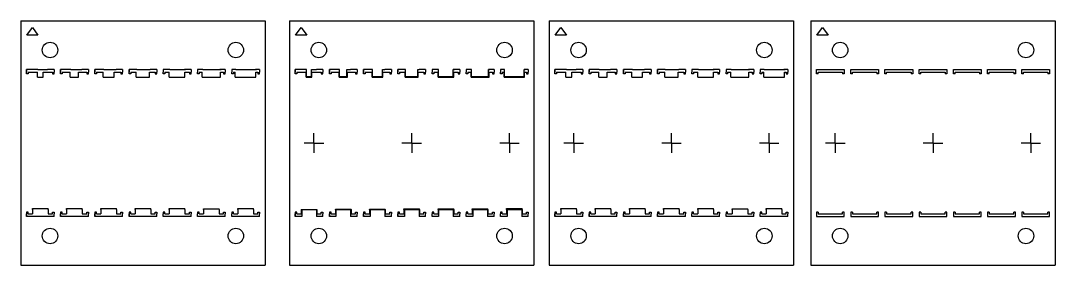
# Model space of a CAD drawing. Extents: x -130 to 258, y -12 to 12.
# Drawn here: x 151.8 to 257.7, y -12.5 to 12.5 of the extents above; entities that cross this region are included whole.
import ezdxf

# ---------------------------------------------------------------- set-up
doc = ezdxf.new("R2010")
doc.units = 0
doc.header["$MEASUREMENT"] = 0
for name, color, linetype in [('2_ADH', 6, 'CONTINUOUS'), ('3_KA', 6, 'CONTINUOUS'), ('4_ADH', 6, 'CONTINUOUS')]:
    doc.layers.add(name, color=color, linetype=linetype)

msp = doc.modelspace()

# ---------------------------------------------------------------- linework, layer by layer
at = {"layer": '2_ADH', "linetype": 'Continuous'}
for p, q in [((205.91, 12.5), (230.91, 12.5)), ((205.91, 12.5), (205.91, -12.5)), ((206.53, 11.03), (207.11, 11.8)), ((207.11, 11.8), (207.67, 11.03)), ((230.91, 12.5), (230.91, -12.5)), ((232.67, 12.5), (257.67, 12.5)), ((232.67, 12.5), (232.67, -12.5)), ((233.29, 11.03), (233.87, 11.8)), ((233.87, 11.8), (234.44, 11.03)), ((257.67, 12.5), (257.67, -12.5)), ((207.67, 11.03), (206.53, 11.03)), ((234.44, 11.03), (233.29, 11.03)), ((205.91, -12.5), (230.91, -12.5)), ((232.67, -12.5), (257.67, -12.5))]:
    msp.add_line(p, q, dxfattribs=at)
at = {"layer": '2_ADH'}
for p, q in [((206.49, 7.25), (206.49, 7.5)), ((206.49, 7.5), (206.49, 7.25)), ((207.16, 7.5), (206.49, 7.5)), ((207.66, 7.5), (207.16, 7.5)), ((207.66, 7.5), (208.16, 7.5)), ((208.16, 7.5), (208.66, 7.5)), ((209.33, 7.5), (208.66, 7.5)), ((209.33, 7.5), (209.33, 7.25)), ((209.99, 7.25), (209.99, 7.5)), ((209.99, 7.5), (209.99, 7.25)), ((210.66, 7.5), (209.99, 7.5)), ((211.03, 7.5), (210.66, 7.5)), ((211.03, 7.5), (211.78, 7.5)), ((211.78, 7.5), (212.16, 7.5)), ((212.83, 7.5), (212.16, 7.5)), ((212.83, 7.5), (212.83, 7.25)), ((213.49, 7.25), (213.49, 7.5)), ((213.49, 7.5), (213.49, 7.25)), ((214.16, 7.5), (213.49, 7.5)), ((214.41, 7.5), (214.16, 7.5)), ((214.41, 7.5), (215.41, 7.5)), ((215.41, 7.5), (215.66, 7.5)), ((216.33, 7.5), (215.66, 7.5)), ((216.33, 7.5), (216.33, 7.25)), ((216.99, 7.25), (216.99, 7.5)), ((216.99, 7.5), (216.99, 7.25)), ((217.66, 7.5), (216.99, 7.5)), ((217.78, 7.5), (217.53, 7.5)), ((217.78, 7.5), (219.03, 7.5)), ((219.03, 7.5), (219.16, 7.5)), ((219.83, 7.5), (219.16, 7.5)), ((219.83, 7.5), (219.83, 7.25)), ((220.49, 7.5), (220.49, 7.25)), ((220.49, 7.5), (220.49, 7.25)), ((221.16, 7.5), (220.49, 7.5)), ((221.16, 7.5), (220.91, 7.5)), ((221.16, 7.5), (222.66, 7.5)), ((223.33, 7.5), (222.66, 7.5)), ((222.66, 7.5), (222.78, 7.5)), ((223.33, 7.5), (223.33, 7.25)), ((223.99, 7.5), (223.99, 7.25)), ((223.99, 7.5), (223.99, 7.25)), ((224.53, 7.5), (223.99, 7.5)), ((224.53, 7.5), (224.28, 7.5)), ((224.53, 7.5), (226.28, 7.5)), ((226.28, 7.5), (226.41, 7.5)), ((226.83, 7.5), (226.28, 7.5)), ((226.83, 7.5), (226.83, 7.25)), ((227.49, 7.5), (227.49, 7.25)), ((227.91, 7.5), (227.49, 7.5)), ((227.91, 7.5), (227.66, 7.5)), ((227.91, 7.5), (229.91, 7.5)), ((229.91, 7.5), (230.03, 7.5)), ((230.33, 7.5), (229.91, 7.5)), ((230.33, 7.5), (230.33, 7.25)), ((233.25, 7.07), (233.25, 7.5)), ((233.25, 7.5), (236.09, 7.5)), ((236.09, 7.5), (236.09, 7.07)), ((236.75, 7.07), (236.75, 7.5)), ((236.75, 7.5), (239.59, 7.5)), ((239.59, 7.5), (239.59, 7.07)), ((240.25, 7.07), (240.25, 7.5)), ((240.25, 7.5), (243.09, 7.5)), ((243.09, 7.5), (243.09, 7.07)), ((243.75, 7.07), (243.75, 7.5)), ((243.75, 7.5), (246.59, 7.5)), ((246.59, 7.5), (246.59, 7.07)), ((247.25, 7.07), (247.25, 7.5)), ((247.25, 7.5), (250.09, 7.5)), ((250.09, 7.5), (250.09, 7.07)), ((250.75, 7.07), (250.75, 7.5)), ((250.75, 7.5), (253.59, 7.5)), ((253.59, 7.5), (253.59, 7.07)), ((254.25, 7.07), (254.25, 7.5)), ((254.25, 7.5), (257.09, 7.5)), ((257.09, 7.5), (257.09, 7.07)), ((206.49, 7.07), (206.49, 7.25)), ((206.49, 7.07), (206.49, 7.25)), ((206.66, 7.07), (206.49, 7.07)), ((206.66, 7.25), (207.61, 7.25)), ((206.66, 7.25), (206.66, 7.07)), ((207.61, 6.74), (207.61, 7.25)), ((207.61, 6.74), (208.21, 6.74)), ((207.66, 6.74), (208.16, 6.74)), ((208.21, 7.25), (209.16, 7.25)), ((208.21, 6.74), (208.21, 7.25)), ((209.16, 7.25), (209.16, 7.07)), ((209.16, 7.07), (209.33, 7.07)), ((209.33, 7.07), (209.33, 7.25)), ((209.99, 7.07), (209.99, 7.25)), ((209.99, 7.07), (209.99, 7.25)), ((210.16, 7.07), (209.99, 7.07)), ((210.16, 7.25), (210.16, 7.07)), ((210.16, 7.25), (210.98, 7.25)), ((210.98, 6.74), (210.98, 7.25)), ((210.98, 6.74), (211.83, 6.74)), ((211.16, 6.74), (211.66, 6.74)), ((211.83, 6.74), (211.83, 7.25)), ((211.83, 7.25), (212.66, 7.25)), ((212.66, 7.25), (212.66, 7.07)), ((212.66, 7.07), (212.83, 7.07)), ((212.83, 7.07), (212.83, 7.25)), ((213.49, 7.07), (213.49, 7.25)), ((213.49, 7.07), (213.49, 7.25)), ((213.66, 7.07), (213.49, 7.07)), ((213.66, 7.25), (213.66, 7.07)), ((213.66, 7.25), (214.36, 7.25)), ((214.36, 6.74), (214.36, 7.25)), ((214.36, 6.74), (215.46, 6.74)), ((214.66, 6.74), (215.46, 6.74)), ((215.46, 6.74), (215.46, 7.25)), ((215.46, 7.25), (216.16, 7.25)), ((216.16, 7.25), (216.16, 7.07)), ((216.16, 7.07), (216.33, 7.07)), ((216.33, 7.07), (216.33, 7.25)), ((216.99, 7.07), (216.99, 7.25)), ((216.99, 7.07), (216.99, 7.25)), ((217.16, 7.07), (216.99, 7.07)), ((217.16, 7.25), (217.16, 7.07)), ((217.16, 7.25), (217.73, 7.25)), ((217.73, 6.74), (217.73, 7.25)), ((217.73, 6.74), (219.08, 6.74)), ((217.73, 6.74), (219.08, 6.74)), ((219.08, 6.74), (219.08, 7.25)), ((219.08, 7.25), (219.66, 7.25)), ((219.66, 7.25), (219.66, 7.07)), ((219.66, 7.07), (219.83, 7.07)), ((219.83, 7.07), (219.83, 7.25)), ((220.49, 7.07), (220.49, 7.25)), ((220.49, 7.07), (220.49, 7.25)), ((220.66, 7.07), (220.49, 7.07)), ((220.66, 7.25), (220.66, 7.07)), ((220.66, 7.25), (221.11, 7.25)), ((221.11, 6.74), (221.11, 7.25)), ((221.11, 6.74), (222.71, 6.74)), ((221.11, 6.74), (222.71, 6.74)), ((222.71, 6.74), (222.71, 7.25)), ((222.71, 7.25), (223.16, 7.25)), ((223.16, 7.25), (223.16, 7.07)), ((223.16, 7.07), (223.33, 7.07)), ((223.33, 7.07), (223.33, 7.25)), ((223.99, 7.07), (223.99, 7.25)), ((223.99, 7.07), (223.99, 7.25)), ((224.16, 7.07), (223.99, 7.07)), ((224.16, 7.25), (224.16, 7.07)), ((224.16, 7.25), (224.48, 7.25)), ((224.48, 6.74), (224.48, 7.25)), ((224.48, 6.74), (226.33, 6.74)), ((224.48, 6.74), (226.33, 6.74)), ((226.33, 6.74), (226.33, 7.25)), ((226.33, 7.25), (226.66, 7.25)), ((226.66, 7.25), (226.66, 7.07)), ((226.66, 7.07), (226.83, 7.07)), ((226.83, 7.07), (226.83, 7.25)), ((227.49, 7.07), (227.49, 7.25)), ((227.66, 7.07), (227.49, 7.07)), ((227.66, 7.25), (227.66, 7.07)), ((227.66, 7.25), (227.86, 7.25)), ((227.86, 6.74), (227.86, 7.25)), ((227.86, 6.74), (229.96, 6.74)), ((227.86, 6.74), (229.96, 6.74)), ((229.96, 6.74), (229.96, 7.25)), ((229.96, 7.25), (230.16, 7.25)), ((230.16, 7.25), (230.16, 7.07)), ((230.16, 7.07), (230.33, 7.07)), ((230.33, 7.07), (230.33, 7.25)), ((233.42, 7.07), (233.25, 7.07)), ((233.42, 7.25), (235.92, 7.25)), ((233.42, 7.07), (233.42, 7.25)), ((235.92, 7.25), (235.92, 7.07)), ((236.09, 7.07), (235.92, 7.07)), ((236.92, 7.07), (236.75, 7.07)), ((236.92, 7.07), (236.75, 7.07)), ((236.92, 7.07), (236.92, 7.25)), ((236.92, 7.25), (239.42, 7.25)), ((239.42, 7.25), (239.42, 7.07)), ((239.59, 7.07), (239.42, 7.07)), ((239.59, 7.07), (239.42, 7.07)), ((240.42, 7.07), (240.25, 7.07)), ((240.42, 7.07), (240.25, 7.07)), ((240.42, 7.07), (240.42, 7.25)), ((240.42, 7.25), (242.92, 7.25)), ((242.92, 7.25), (242.92, 7.07)), ((243.09, 7.07), (242.92, 7.07)), ((243.09, 7.07), (242.92, 7.07)), ((243.92, 7.07), (243.75, 7.07)), ((243.92, 7.07), (243.75, 7.07)), ((243.92, 7.07), (243.92, 7.25)), ((243.92, 7.25), (246.42, 7.25)), ((246.42, 7.25), (246.42, 7.07)), ((246.59, 7.07), (246.42, 7.07)), ((246.59, 7.07), (246.42, 7.07)), ((247.42, 7.07), (247.25, 7.07)), ((247.42, 7.07), (247.25, 7.07)), ((247.42, 7.07), (247.42, 7.25)), ((247.42, 7.25), (249.92, 7.25)), ((249.92, 7.25), (249.92, 7.07)), ((250.09, 7.07), (249.92, 7.07)), ((250.09, 7.07), (249.92, 7.07)), ((250.92, 7.07), (250.75, 7.07)), ((250.92, 7.07), (250.75, 7.07)), ((250.92, 7.07), (250.92, 7.25)), ((250.92, 7.25), (253.42, 7.25)), ((253.42, 7.25), (253.42, 7.07)), ((253.59, 7.07), (253.42, 7.07)), ((253.59, 7.07), (253.42, 7.07)), ((254.42, 7.07), (254.25, 7.07)), ((254.42, 7.07), (254.25, 7.07)), ((254.42, 7.07), (254.42, 7.25)), ((254.42, 7.25), (256.92, 7.25)), ((256.92, 7.25), (256.92, 7.07)), ((257.09, 7.07), (256.92, 7.07)), ((257.09, 7.07), (256.92, 7.07)), ((208.41, 0), (207.41, 0)), ((208.41, 0), (208.41, 1)), ((208.41, 0), (208.41, -1)), ((208.41, 0), (209.41, 0)), ((218.41, 0), (217.41, 0)), ((218.41, 0), (218.41, 1)), ((218.41, 0), (218.41, -1)), ((218.41, 0), (219.41, 0)), ((228.41, 0), (227.41, 0)), ((228.41, 0), (228.41, 1)), ((228.41, 0), (228.41, -1)), ((228.41, 0), (229.41, 0)), ((235.17, 0), (234.17, 0)), ((235.17, 0), (235.17, 1)), ((235.17, 0), (236.17, 0)), ((235.17, 0), (235.17, -1)), ((245.17, 0), (244.17, 0)), ((245.17, 0), (245.17, 1)), ((245.17, 0), (246.17, 0)), ((245.17, 0), (245.17, -1)), ((255.17, 0), (254.17, 0)), ((255.17, 0), (255.17, 1)), ((255.17, 0), (256.17, 0)), ((255.17, 0), (255.17, -1)), ((206.49, -7.07), (206.49, -7.25)), ((206.49, -7.07), (206.49, -7.25)), ((206.66, -7.07), (206.49, -7.07)), ((206.49, -7.25), (206.49, -7.5)), ((206.49, -7.5), (206.49, -7.25)), ((206.66, -7.25), (206.66, -7.07)), ((206.66, -7.25), (207.11, -7.25)), ((207.11, -6.8), (207.11, -6.7)), ((207.11, -6.7), (208.71, -6.7)), ((207.11, -6.8), (207.11, -7.25)), ((208.71, -6.8), (208.71, -6.7)), ((208.71, -6.8), (208.71, -7.25)), ((208.71, -7.25), (209.16, -7.25)), ((209.16, -7.25), (209.16, -7.07)), ((209.16, -7.07), (209.33, -7.07)), ((209.33, -7.07), (209.33, -7.25)), ((209.33, -7.5), (209.33, -7.25)), ((209.99, -7.07), (209.99, -7.25)), ((209.99, -7.07), (209.99, -7.25)), ((210.16, -7.07), (209.99, -7.07)), ((209.99, -7.25), (209.99, -7.5)), ((209.99, -7.5), (209.99, -7.25)), ((210.16, -7.25), (210.16, -7.07)), ((210.16, -7.25), (210.61, -7.25)), ((210.61, -6.8), (210.61, -6.7)), ((210.61, -6.7), (212.21, -6.7)), ((210.61, -6.8), (210.61, -7.25)), ((212.21, -6.8), (212.21, -6.7)), ((212.21, -6.8), (212.21, -7.25)), ((212.21, -7.25), (212.66, -7.25)), ((212.66, -7.25), (212.66, -7.07)), ((212.66, -7.07), (212.83, -7.07)), ((212.83, -7.07), (212.83, -7.25)), ((212.83, -7.5), (212.83, -7.25)), ((213.49, -7.07), (213.49, -7.25)), ((213.49, -7.07), (213.49, -7.25)), ((213.66, -7.07), (213.49, -7.07)), ((213.49, -7.25), (213.49, -7.5)), ((213.49, -7.5), (213.49, -7.25)), ((213.66, -7.25), (213.66, -7.07)), ((213.66, -7.25), (214.11, -7.25)), ((214.11, -6.8), (214.11, -6.7)), ((214.11, -6.7), (215.71, -6.7)), ((214.11, -6.8), (214.11, -7.25)), ((215.71, -6.8), (215.71, -6.7)), ((215.71, -6.8), (215.71, -7.25)), ((215.71, -7.25), (216.16, -7.25)), ((216.16, -7.25), (216.16, -7.07)), ((216.16, -7.07), (216.33, -7.07)), ((216.33, -7.07), (216.33, -7.25)), ((216.33, -7.5), (216.33, -7.25)), ((216.99, -7.07), (216.99, -7.25)), ((216.99, -7.07), (216.99, -7.25)), ((217.16, -7.07), (216.99, -7.07)), ((216.99, -7.25), (216.99, -7.5)), ((216.99, -7.5), (216.99, -7.25)), ((217.16, -7.25), (217.16, -7.07)), ((217.16, -7.25), (217.61, -7.25)), ((217.61, -6.8), (217.61, -6.7)), ((217.61, -6.7), (219.21, -6.7)), ((217.61, -6.8), (217.61, -7.25)), ((219.21, -6.8), (219.21, -6.7)), ((219.21, -6.8), (219.21, -7.25)), ((219.21, -7.25), (219.66, -7.25)), ((219.66, -7.25), (219.66, -7.07)), ((219.66, -7.07), (219.83, -7.07)), ((219.83, -7.07), (219.83, -7.25)), ((219.83, -7.5), (219.83, -7.25)), ((220.49, -7.07), (220.49, -7.25)), ((220.49, -7.07), (220.49, -7.25)), ((220.66, -7.07), (220.49, -7.07)), ((220.49, -7.5), (220.49, -7.25)), ((220.49, -7.5), (220.49, -7.25)), ((220.66, -7.25), (220.66, -7.07)), ((220.66, -7.25), (221.11, -7.25)), ((221.11, -6.8), (221.11, -6.7)), ((221.11, -6.7), (222.71, -6.7)), ((221.11, -6.8), (221.11, -7.25)), ((222.71, -6.8), (222.71, -6.7)), ((222.71, -6.8), (222.71, -7.25)), ((222.71, -7.25), (223.16, -7.25)), ((223.16, -7.25), (223.16, -7.07)), ((223.16, -7.07), (223.33, -7.07)), ((223.33, -7.07), (223.33, -7.25)), ((223.33, -7.5), (223.33, -7.25)), ((223.99, -7.07), (223.99, -7.25)), ((224.16, -7.07), (223.99, -7.07)), ((223.99, -7.07), (223.99, -7.25)), ((223.99, -7.5), (223.99, -7.25)), ((223.99, -7.5), (223.99, -7.25)), ((224.16, -7.25), (224.16, -7.07)), ((224.16, -7.25), (224.61, -7.25)), ((224.61, -6.8), (224.61, -6.72)), ((224.61, -6.72), (226.21, -6.72)), ((224.61, -6.8), (224.61, -7.25)), ((226.21, -6.8), (226.21, -6.72)), ((226.21, -6.8), (226.21, -7.25)), ((226.21, -7.25), (226.66, -7.25)), ((226.66, -7.25), (226.66, -7.07)), ((226.66, -7.07), (226.83, -7.07)), ((226.83, -7.07), (226.83, -7.25)), ((226.83, -7.5), (226.83, -7.25)), ((227.66, -7.07), (227.49, -7.07)), ((227.49, -7.07), (227.49, -7.25)), ((227.49, -7.5), (227.49, -7.25)), ((227.66, -7.25), (227.66, -7.07)), ((227.66, -7.25), (228.11, -7.25)), ((228.11, -6.8), (228.11, -6.7)), ((228.11, -6.7), (229.71, -6.7)), ((228.11, -6.8), (228.11, -7.25)), ((229.71, -6.8), (229.71, -6.7)), ((229.71, -6.8), (229.71, -7.25)), ((229.71, -7.25), (230.16, -7.25)), ((230.16, -7.25), (230.16, -7.07)), ((230.16, -7.07), (230.33, -7.07)), ((230.33, -7.07), (230.33, -7.25)), ((230.33, -7.5), (230.33, -7.25)), ((233.42, -7.07), (233.25, -7.07)), ((233.25, -7.07), (233.25, -7.5)), ((233.42, -7.07), (233.42, -7.25)), ((233.42, -7.25), (235.92, -7.25)), ((235.92, -7.25), (235.92, -7.07)), ((236.09, -7.07), (235.92, -7.07)), ((236.09, -7.5), (236.09, -7.07)), ((236.92, -7.07), (236.75, -7.07)), ((236.92, -7.07), (236.75, -7.07)), ((236.75, -7.07), (236.75, -7.5)), ((236.92, -7.07), (236.92, -7.25)), ((236.92, -7.25), (239.42, -7.25)), ((239.59, -7.07), (239.42, -7.07)), ((239.42, -7.25), (239.42, -7.07)), ((239.59, -7.07), (239.42, -7.07)), ((239.59, -7.5), (239.59, -7.07)), ((240.42, -7.07), (240.25, -7.07)), ((240.42, -7.07), (240.25, -7.07)), ((240.25, -7.07), (240.25, -7.5)), ((240.42, -7.07), (240.42, -7.25)), ((240.42, -7.25), (242.92, -7.25)), ((243.09, -7.07), (242.92, -7.07)), ((242.92, -7.25), (242.92, -7.07)), ((243.09, -7.07), (242.92, -7.07)), ((243.09, -7.5), (243.09, -7.07)), ((243.92, -7.07), (243.75, -7.07)), ((243.92, -7.07), (243.75, -7.07)), ((243.75, -7.07), (243.75, -7.5)), ((243.92, -7.07), (243.92, -7.25)), ((243.92, -7.25), (246.42, -7.25)), ((246.59, -7.07), (246.42, -7.07)), ((246.42, -7.25), (246.42, -7.07)), ((246.59, -7.07), (246.42, -7.07)), ((246.59, -7.5), (246.59, -7.07)), ((247.42, -7.07), (247.25, -7.07)), ((247.42, -7.07), (247.25, -7.07)), ((247.25, -7.07), (247.25, -7.5)), ((247.42, -7.07), (247.42, -7.25)), ((247.42, -7.25), (249.92, -7.25)), ((250.09, -7.07), (249.92, -7.07)), ((249.92, -7.25), (249.92, -7.07)), ((250.09, -7.07), (249.92, -7.07)), ((250.09, -7.5), (250.09, -7.07)), ((250.92, -7.07), (250.75, -7.07)), ((250.92, -7.07), (250.75, -7.07)), ((250.75, -7.07), (250.75, -7.5)), ((250.92, -7.07), (250.92, -7.25)), ((250.92, -7.25), (253.42, -7.25)), ((253.59, -7.07), (253.42, -7.07)), ((253.42, -7.25), (253.42, -7.07)), ((253.59, -7.07), (253.42, -7.07)), ((253.59, -7.5), (253.59, -7.07)), ((254.42, -7.07), (254.25, -7.07)), ((254.42, -7.07), (254.25, -7.07)), ((254.25, -7.07), (254.25, -7.5)), ((254.42, -7.07), (254.42, -7.25)), ((254.42, -7.25), (256.92, -7.25)), ((257.09, -7.07), (256.92, -7.07)), ((256.92, -7.25), (256.92, -7.07)), ((257.09, -7.07), (256.92, -7.07)), ((257.09, -7.5), (257.09, -7.07)), ((207.16, -7.5), (206.49, -7.5)), ((208.66, -7.5), (207.16, -7.5)), ((209.33, -7.5), (208.66, -7.5)), ((210.66, -7.5), (209.99, -7.5)), ((212.16, -7.5), (210.66, -7.5)), ((212.83, -7.5), (212.16, -7.5)), ((214.16, -7.5), (213.49, -7.5)), ((215.66, -7.5), (214.16, -7.5)), ((216.33, -7.5), (215.66, -7.5)), ((217.66, -7.5), (216.99, -7.5)), ((219.16, -7.5), (217.66, -7.5)), ((219.83, -7.5), (219.16, -7.5)), ((221.16, -7.5), (220.49, -7.5)), ((222.66, -7.5), (221.16, -7.5)), ((223.33, -7.5), (222.66, -7.5)), ((224.66, -7.5), (223.99, -7.5)), ((226.16, -7.5), (224.66, -7.5)), ((226.83, -7.5), (226.16, -7.5)), ((228.16, -7.5), (227.49, -7.5)), ((229.66, -7.5), (228.16, -7.5)), ((230.33, -7.5), (229.66, -7.5)), ((233.25, -7.5), (236.09, -7.5)), ((236.75, -7.5), (239.59, -7.5)), ((240.25, -7.5), (243.09, -7.5)), ((243.75, -7.5), (246.59, -7.5)), ((247.25, -7.5), (250.09, -7.5)), ((250.75, -7.5), (253.59, -7.5)), ((254.25, -7.5), (257.09, -7.5))]:
    msp.add_line(p, q, dxfattribs=at)
at = {"layer": '2_ADH', "linetype": 'Continuous'}
for centre in [(208.91, 9.5), (227.91, 9.5), (235.67, 9.5), (254.67, 9.5), (208.91, -9.5), (227.91, -9.5), (235.67, -9.5), (254.67, -9.5)]:
    msp.add_circle(centre, 0.79, dxfattribs=at)
at = {"layer": '3_KA', "linetype": 'Continuous'}
for p, q in [((179.34, 12.5), (204.34, 12.5)), ((179.34, 12.5), (179.34, -12.5)), ((179.95, 11.03), (180.54, 11.8)), ((180.54, 11.8), (181.1, 11.03)), ((204.34, 12.5), (204.34, -12.5)), ((181.1, 11.03), (179.95, 11.03)), ((179.34, -12.5), (204.34, -12.5))]:
    msp.add_line(p, q, dxfattribs=at)
at = {"layer": '3_KA'}
for p, q in [((179.92, 7.25), (179.92, 7.5)), ((179.92, 7.5), (179.92, 7.25)), ((180.59, 7.5), (179.92, 7.5)), ((181.09, 7.5), (180.59, 7.5)), ((181.09, 6.8), (181.09, 7.5)), ((181.59, 6.8), (181.59, 7.5)), ((181.59, 7.5), (182.09, 7.5)), ((182.76, 7.5), (182.09, 7.5)), ((182.76, 7.5), (182.76, 7.25)), ((183.42, 7.25), (183.42, 7.5)), ((183.42, 7.5), (183.42, 7.25)), ((184.09, 7.5), (183.42, 7.5)), ((184.46, 7.5), (184.09, 7.5)), ((184.46, 6.8), (184.46, 7.5)), ((185.21, 6.8), (185.21, 7.5)), ((185.21, 7.5), (185.59, 7.5)), ((186.26, 7.5), (185.59, 7.5)), ((186.26, 7.5), (186.26, 7.25)), ((186.92, 7.25), (186.92, 7.5)), ((186.92, 7.5), (186.92, 7.25)), ((187.59, 7.5), (186.92, 7.5)), ((187.84, 7.5), (187.59, 7.5)), ((187.84, 6.8), (187.84, 7.5)), ((188.84, 6.8), (188.84, 7.5)), ((188.84, 7.5), (189.09, 7.5)), ((189.76, 7.5), (189.09, 7.5)), ((189.76, 7.5), (189.76, 7.25)), ((190.42, 7.25), (190.42, 7.5)), ((190.42, 7.5), (190.42, 7.25)), ((191.09, 7.5), (190.42, 7.5)), ((191.21, 7.5), (190.96, 7.5)), ((191.21, 6.8), (191.21, 7.5)), ((192.46, 6.8), (192.46, 7.5)), ((192.46, 7.5), (192.59, 7.5)), ((193.26, 7.5), (192.59, 7.5)), ((193.26, 7.5), (193.26, 7.25)), ((193.92, 7.5), (193.92, 7.25)), ((193.92, 7.5), (193.92, 7.25)), ((194.59, 7.5), (193.92, 7.5)), ((194.59, 7.5), (194.34, 7.5)), ((194.59, 6.8), (194.59, 7.5)), ((196.09, 6.8), (196.09, 7.5)), ((196.76, 7.5), (196.09, 7.5)), ((196.09, 7.5), (196.21, 7.5)), ((196.76, 7.5), (196.76, 7.25)), ((197.42, 7.5), (197.42, 7.25)), ((197.42, 7.5), (197.42, 7.25)), ((197.96, 7.5), (197.42, 7.5)), ((197.96, 7.5), (197.71, 7.5)), ((197.96, 6.8), (197.96, 7.5)), ((199.71, 6.8), (199.71, 7.5)), ((199.71, 7.5), (199.84, 7.5)), ((200.26, 7.5), (199.71, 7.5)), ((200.26, 7.5), (200.26, 7.25)), ((200.92, 7.5), (200.92, 7.25)), ((201.34, 7.5), (200.92, 7.5)), ((201.34, 7.5), (201.09, 7.5)), ((201.34, 6.8), (201.34, 7.5)), ((203.34, 6.8), (203.34, 7.5)), ((203.34, 7.5), (203.46, 7.5)), ((203.76, 7.5), (203.34, 7.5)), ((203.76, 7.5), (203.76, 7.25)), ((179.92, 7.07), (179.92, 7.25)), ((179.92, 7.07), (179.92, 7.25)), ((180.09, 7.07), (179.92, 7.07)), ((180.09, 7.25), (181.04, 7.25)), ((180.09, 7.25), (180.09, 7.07)), ((181.04, 6.74), (181.04, 7.25)), ((181.04, 6.74), (181.64, 6.74)), ((181.09, 6.8), (181.59, 6.8)), ((181.09, 6.8), (181.59, 6.8)), ((181.09, 6.74), (181.59, 6.74)), ((181.64, 7.25), (182.59, 7.25)), ((181.64, 6.74), (181.64, 7.25)), ((182.59, 7.25), (182.59, 7.07)), ((182.59, 7.07), (182.76, 7.07)), ((182.76, 7.07), (182.76, 7.25)), ((183.42, 7.07), (183.42, 7.25)), ((183.42, 7.07), (183.42, 7.25)), ((183.59, 7.07), (183.42, 7.07)), ((183.59, 7.25), (183.59, 7.07)), ((183.59, 7.25), (184.41, 7.25)), ((184.41, 6.74), (184.41, 7.25)), ((184.41, 6.74), (185.26, 6.74)), ((184.46, 6.8), (185.21, 6.8)), ((184.59, 6.8), (185.09, 6.8)), ((184.59, 6.74), (185.09, 6.74)), ((185.26, 6.74), (185.26, 7.25)), ((185.26, 7.25), (186.09, 7.25)), ((186.09, 7.25), (186.09, 7.07)), ((186.09, 7.07), (186.26, 7.07)), ((186.26, 7.07), (186.26, 7.25)), ((186.92, 7.07), (186.92, 7.25)), ((186.92, 7.07), (186.92, 7.25)), ((187.09, 7.07), (186.92, 7.07)), ((187.09, 7.25), (187.09, 7.07)), ((187.09, 7.25), (187.79, 7.25)), ((187.79, 6.74), (187.79, 7.25)), ((187.79, 6.74), (188.89, 6.74)), ((187.84, 6.8), (188.84, 6.8)), ((188.09, 6.8), (188.84, 6.8)), ((188.09, 6.74), (188.89, 6.74)), ((188.89, 6.74), (188.89, 7.25)), ((188.89, 7.25), (189.59, 7.25)), ((189.59, 7.25), (189.59, 7.07)), ((189.59, 7.07), (189.76, 7.07)), ((189.76, 7.07), (189.76, 7.25)), ((190.42, 7.07), (190.42, 7.25)), ((190.42, 7.07), (190.42, 7.25)), ((190.59, 7.07), (190.42, 7.07)), ((190.59, 7.25), (190.59, 7.07)), ((190.59, 7.25), (191.16, 7.25)), ((191.16, 6.74), (191.16, 7.25)), ((191.16, 6.74), (192.51, 6.74)), ((191.16, 6.74), (192.51, 6.74)), ((191.21, 6.8), (192.46, 6.8)), ((191.59, 6.8), (192.46, 6.8)), ((192.51, 6.74), (192.51, 7.25)), ((192.51, 7.25), (193.09, 7.25)), ((193.09, 7.25), (193.09, 7.07)), ((193.09, 7.07), (193.26, 7.07)), ((193.26, 7.07), (193.26, 7.25)), ((193.92, 7.07), (193.92, 7.25)), ((193.92, 7.07), (193.92, 7.25)), ((194.09, 7.07), (193.92, 7.07)), ((194.09, 7.25), (194.09, 7.07)), ((194.09, 7.25), (194.54, 7.25)), ((194.54, 6.74), (194.54, 7.25)), ((194.54, 6.74), (196.14, 6.74)), ((194.54, 6.74), (196.14, 6.74)), ((194.59, 6.8), (196.09, 6.8)), ((194.59, 6.8), (196.09, 6.8)), ((196.14, 6.74), (196.14, 7.25)), ((196.14, 7.25), (196.59, 7.25)), ((196.59, 7.25), (196.59, 7.07)), ((196.59, 7.07), (196.76, 7.07)), ((196.76, 7.07), (196.76, 7.25)), ((197.42, 7.07), (197.42, 7.25)), ((197.42, 7.07), (197.42, 7.25)), ((197.59, 7.07), (197.42, 7.07)), ((197.59, 7.25), (197.59, 7.07)), ((197.59, 7.25), (197.91, 7.25)), ((197.91, 6.74), (197.91, 7.25)), ((197.91, 6.74), (199.76, 6.74)), ((197.91, 6.74), (199.76, 6.74)), ((197.96, 6.8), (199.71, 6.8)), ((197.96, 6.8), (199.71, 6.8)), ((199.76, 6.74), (199.76, 7.25)), ((199.76, 7.25), (200.09, 7.25)), ((200.09, 7.25), (200.09, 7.07)), ((200.09, 7.07), (200.26, 7.07)), ((200.26, 7.07), (200.26, 7.25)), ((200.92, 7.07), (200.92, 7.25)), ((201.09, 7.07), (200.92, 7.07)), ((201.09, 7.25), (201.09, 7.07)), ((201.09, 7.25), (201.29, 7.25)), ((201.29, 6.74), (201.29, 7.25)), ((201.29, 6.74), (203.39, 6.74)), ((201.29, 6.74), (203.39, 6.74)), ((201.34, 6.8), (203.34, 6.8)), ((201.34, 6.8), (203.34, 6.8)), ((203.39, 6.74), (203.39, 7.25)), ((203.39, 7.25), (203.59, 7.25)), ((203.59, 7.25), (203.59, 7.07)), ((203.59, 7.07), (203.76, 7.07)), ((203.76, 7.07), (203.76, 7.25)), ((181.84, 0), (180.84, 0)), ((181.84, 0), (181.84, 1)), ((181.84, 0), (182.84, 0)), ((181.84, 0), (181.84, -1)), ((191.84, 0), (190.84, 0)), ((191.84, 0), (191.84, 1)), ((191.84, 0), (192.84, 0)), ((191.84, 0), (191.84, -1)), ((201.84, 0), (200.84, 0)), ((201.84, 0), (201.84, 1)), ((201.84, 0), (202.84, 0)), ((201.84, 0), (201.84, -1)), ((179.92, -7.07), (179.92, -7.25)), ((180.09, -7.07), (179.92, -7.07)), ((179.92, -7.07), (179.92, -7.25)), ((179.92, -7.25), (179.92, -7.5)), ((179.92, -7.5), (179.92, -7.25)), ((180.09, -7.25), (180.09, -7.07)), ((180.09, -7.25), (180.54, -7.25)), ((180.54, -6.79), (182.14, -6.79)), ((180.54, -6.8), (180.54, -6.79)), ((180.54, -6.8), (180.54, -7.25)), ((180.59, -6.8), (182.09, -6.8)), ((180.59, -6.8), (180.59, -7.5)), ((181.09, -6.8), (181.59, -6.8)), ((182.09, -6.8), (182.09, -7.5)), ((182.14, -6.8), (182.14, -6.79)), ((182.14, -6.8), (182.14, -7.25)), ((182.14, -7.25), (182.59, -7.25)), ((182.59, -7.25), (182.59, -7.07)), ((182.59, -7.07), (182.76, -7.07)), ((182.76, -7.07), (182.76, -7.25)), ((182.76, -7.5), (182.76, -7.25)), ((183.42, -7.07), (183.42, -7.25)), ((183.59, -7.07), (183.42, -7.07)), ((183.42, -7.07), (183.42, -7.25)), ((183.42, -7.25), (183.42, -7.5)), ((183.42, -7.5), (183.42, -7.25)), ((183.59, -7.25), (183.59, -7.07)), ((183.59, -7.25), (184.04, -7.25)), ((184.04, -6.77), (185.64, -6.77)), ((184.04, -6.8), (184.04, -6.77)), ((184.04, -6.8), (184.04, -7.25)), ((184.09, -6.8), (185.59, -6.8)), ((184.09, -6.8), (184.09, -7.5)), ((184.59, -6.8), (185.09, -6.8)), ((185.59, -6.8), (185.59, -7.5)), ((185.64, -6.8), (185.64, -6.77)), ((185.64, -6.8), (185.64, -7.25)), ((185.64, -7.25), (186.09, -7.25)), ((186.09, -7.25), (186.09, -7.07)), ((186.09, -7.07), (186.26, -7.07)), ((186.26, -7.07), (186.26, -7.25)), ((186.26, -7.5), (186.26, -7.25)), ((186.92, -7.07), (186.92, -7.25)), ((187.09, -7.07), (186.92, -7.07)), ((186.92, -7.07), (186.92, -7.25)), ((186.92, -7.25), (186.92, -7.5)), ((186.92, -7.5), (186.92, -7.25)), ((187.09, -7.25), (187.09, -7.07)), ((187.09, -7.25), (187.54, -7.25)), ((187.54, -6.76), (189.14, -6.76)), ((187.54, -6.8), (187.54, -6.76)), ((187.54, -6.8), (187.54, -7.25)), ((187.59, -6.8), (189.09, -6.8)), ((187.59, -6.8), (187.59, -7.5)), ((188.09, -6.76), (188.59, -6.76)), ((188.09, -6.8), (188.59, -6.8)), ((189.09, -6.8), (189.09, -7.5)), ((189.14, -6.8), (189.14, -6.76)), ((189.14, -6.8), (189.14, -7.25)), ((189.14, -7.25), (189.59, -7.25)), ((189.59, -7.25), (189.59, -7.07)), ((189.59, -7.07), (189.76, -7.07)), ((189.76, -7.07), (189.76, -7.25)), ((189.76, -7.5), (189.76, -7.25)), ((190.42, -7.07), (190.42, -7.25)), ((190.59, -7.07), (190.42, -7.07)), ((190.42, -7.07), (190.42, -7.25)), ((190.42, -7.25), (190.42, -7.5)), ((190.42, -7.5), (190.42, -7.25)), ((190.59, -7.25), (190.59, -7.07)), ((190.59, -7.25), (191.04, -7.25)), ((191.04, -6.74), (192.64, -6.74)), ((191.04, -6.8), (191.04, -6.74)), ((191.04, -6.8), (191.04, -7.25)), ((191.09, -6.8), (192.59, -6.8)), ((191.09, -6.8), (191.09, -7.5)), ((191.59, -6.74), (192.09, -6.74)), ((191.59, -6.8), (192.09, -6.8)), ((192.59, -6.8), (192.59, -7.5)), ((192.64, -6.8), (192.64, -6.74)), ((192.64, -6.8), (192.64, -7.25)), ((192.64, -7.25), (193.09, -7.25)), ((193.09, -7.25), (193.09, -7.07)), ((193.09, -7.07), (193.26, -7.07)), ((193.26, -7.07), (193.26, -7.25)), ((193.26, -7.5), (193.26, -7.25)), ((193.92, -7.07), (193.92, -7.25)), ((194.09, -7.07), (193.92, -7.07)), ((193.92, -7.07), (193.92, -7.25)), ((193.92, -7.5), (193.92, -7.25)), ((193.92, -7.5), (193.92, -7.25)), ((194.09, -7.25), (194.09, -7.07)), ((194.09, -7.25), (194.54, -7.25)), ((194.54, -6.73), (196.14, -6.73)), ((194.54, -6.8), (194.54, -6.73)), ((194.54, -6.8), (194.54, -7.25)), ((194.59, -6.8), (196.09, -6.8)), ((194.59, -6.8), (194.59, -7.5)), ((195.09, -6.8), (195.59, -6.8)), ((196.09, -6.8), (196.09, -7.5)), ((196.14, -6.8), (196.14, -6.73)), ((196.14, -6.8), (196.14, -7.25)), ((196.14, -7.25), (196.59, -7.25)), ((196.59, -7.25), (196.59, -7.07)), ((196.59, -7.07), (196.76, -7.07)), ((196.76, -7.07), (196.76, -7.25)), ((196.76, -7.5), (196.76, -7.25)), ((197.42, -7.07), (197.42, -7.25)), ((197.59, -7.07), (197.42, -7.07)), ((197.42, -7.07), (197.42, -7.25)), ((197.42, -7.5), (197.42, -7.25)), ((197.42, -7.5), (197.42, -7.25)), ((197.59, -7.25), (197.59, -7.07)), ((197.59, -7.25), (198.04, -7.25)), ((198.04, -6.8), (198.04, -6.72)), ((198.04, -6.72), (199.64, -6.72)), ((198.04, -6.8), (198.04, -7.25)), ((198.09, -6.8), (199.59, -6.8)), ((198.09, -6.8), (198.09, -7.5)), ((198.59, -6.8), (199.09, -6.8)), ((199.59, -6.8), (199.59, -7.5)), ((199.64, -6.8), (199.64, -6.72)), ((199.64, -6.8), (199.64, -7.25)), ((199.64, -7.25), (200.09, -7.25)), ((200.09, -7.25), (200.09, -7.07)), ((200.09, -7.07), (200.26, -7.07)), ((200.26, -7.07), (200.26, -7.25)), ((200.26, -7.5), (200.26, -7.25)), ((201.09, -7.07), (200.92, -7.07)), ((200.92, -7.07), (200.92, -7.25)), ((200.92, -7.5), (200.92, -7.25)), ((201.09, -7.25), (201.09, -7.07)), ((201.09, -7.25), (201.54, -7.25)), ((201.54, -6.8), (201.54, -6.7)), ((201.54, -6.7), (203.14, -6.7)), ((201.54, -6.8), (201.54, -7.25)), ((201.59, -6.8), (203.09, -6.8)), ((201.59, -6.8), (201.59, -7.5)), ((202.09, -6.8), (202.59, -6.8)), ((203.09, -6.8), (203.09, -7.5)), ((203.14, -6.8), (203.14, -6.7)), ((203.14, -6.8), (203.14, -7.25)), ((203.14, -7.25), (203.59, -7.25)), ((203.59, -7.25), (203.59, -7.07)), ((203.59, -7.07), (203.76, -7.07)), ((203.76, -7.07), (203.76, -7.25)), ((203.76, -7.5), (203.76, -7.25)), ((180.59, -7.5), (179.92, -7.5)), ((182.76, -7.5), (182.09, -7.5)), ((184.09, -7.5), (183.42, -7.5)), ((186.26, -7.5), (185.59, -7.5)), ((187.59, -7.5), (186.92, -7.5)), ((189.76, -7.5), (189.09, -7.5)), ((191.09, -7.5), (190.42, -7.5)), ((193.26, -7.5), (192.59, -7.5)), ((194.59, -7.5), (193.92, -7.5)), ((196.76, -7.5), (196.09, -7.5)), ((198.09, -7.5), (197.42, -7.5)), ((200.26, -7.5), (199.59, -7.5)), ((201.59, -7.5), (200.92, -7.5)), ((203.76, -7.5), (203.09, -7.5))]:
    msp.add_line(p, q, dxfattribs=at)
at = {"layer": '3_KA', "linetype": 'Continuous'}
for centre in [(182.34, 9.5), (201.34, 9.5), (182.34, -9.5), (201.34, -9.5)]:
    msp.add_circle(centre, 0.79, dxfattribs=at)
at = {"layer": '4_ADH', "linetype": 'Continuous'}
for p, q in [((151.85, 12.5), (176.85, 12.5)), ((151.85, 12.5), (151.85, -12.5)), ((152.46, 11.03), (153.05, 11.8)), ((153.05, 11.8), (153.61, 11.03)), ((176.85, 12.5), (176.85, -12.5)), ((153.61, 11.03), (152.46, 11.03)), ((151.85, -12.5), (176.85, -12.5))]:
    msp.add_line(p, q, dxfattribs=at)
at = {"layer": '4_ADH'}
for p, q in [((152.43, 7.25), (152.43, 7.5)), ((152.43, 7.5), (152.43, 7.25)), ((153.1, 7.5), (152.43, 7.5)), ((153.6, 7.5), (153.1, 7.5)), ((153.6, 7.5), (154.1, 7.5)), ((154.1, 7.5), (154.6, 7.5)), ((155.27, 7.5), (154.6, 7.5)), ((155.27, 7.5), (155.27, 7.25)), ((155.93, 7.25), (155.93, 7.5)), ((155.93, 7.5), (155.93, 7.25)), ((156.6, 7.5), (155.93, 7.5)), ((156.97, 7.5), (156.6, 7.5)), ((156.97, 7.5), (157.72, 7.5)), ((157.72, 7.5), (158.1, 7.5)), ((158.77, 7.5), (158.1, 7.5)), ((158.77, 7.5), (158.77, 7.25)), ((159.43, 7.25), (159.43, 7.5)), ((159.43, 7.5), (159.43, 7.25)), ((160.1, 7.5), (159.43, 7.5)), ((160.35, 7.5), (160.1, 7.5)), ((160.35, 7.5), (161.35, 7.5)), ((161.35, 7.5), (161.6, 7.5)), ((162.27, 7.5), (161.6, 7.5)), ((162.27, 7.5), (162.27, 7.25)), ((162.93, 7.25), (162.93, 7.5)), ((162.93, 7.5), (162.93, 7.25)), ((163.6, 7.5), (162.93, 7.5)), ((163.72, 7.5), (163.47, 7.5)), ((163.72, 7.5), (164.97, 7.5)), ((164.97, 7.5), (165.1, 7.5)), ((165.77, 7.5), (165.1, 7.5)), ((165.77, 7.5), (165.77, 7.25)), ((166.43, 7.5), (166.43, 7.25)), ((166.43, 7.5), (166.43, 7.25)), ((167.1, 7.5), (166.43, 7.5)), ((167.1, 7.5), (166.85, 7.5)), ((167.1, 7.5), (168.6, 7.5)), ((169.27, 7.5), (168.6, 7.5)), ((168.6, 7.5), (168.72, 7.5)), ((169.27, 7.5), (169.27, 7.25)), ((169.93, 7.5), (169.93, 7.25)), ((169.93, 7.5), (169.93, 7.25)), ((170.47, 7.5), (169.93, 7.5)), ((170.47, 7.5), (170.22, 7.5)), ((170.47, 7.5), (172.22, 7.5)), ((172.22, 7.5), (172.35, 7.5)), ((172.77, 7.5), (172.22, 7.5)), ((172.77, 7.5), (172.77, 7.25)), ((173.43, 7.5), (173.43, 7.25)), ((173.85, 7.5), (173.43, 7.5)), ((173.85, 7.5), (173.6, 7.5)), ((173.85, 7.5), (175.85, 7.5)), ((175.85, 7.5), (175.97, 7.5)), ((176.27, 7.5), (175.85, 7.5)), ((176.27, 7.5), (176.27, 7.25)), ((152.43, 7.07), (152.43, 7.25)), ((152.43, 7.07), (152.43, 7.25)), ((152.6, 7.07), (152.43, 7.07)), ((152.6, 7.25), (153.55, 7.25)), ((152.6, 7.25), (152.6, 7.07)), ((153.55, 6.74), (153.55, 7.25)), ((153.55, 6.74), (154.15, 6.74)), ((153.6, 6.74), (154.1, 6.74)), ((154.15, 7.25), (155.1, 7.25)), ((154.15, 6.74), (154.15, 7.25)), ((155.1, 7.25), (155.1, 7.07)), ((155.1, 7.07), (155.27, 7.07)), ((155.27, 7.07), (155.27, 7.25)), ((155.93, 7.07), (155.93, 7.25)), ((155.93, 7.07), (155.93, 7.25)), ((156.1, 7.07), (155.93, 7.07)), ((156.1, 7.25), (156.1, 7.07)), ((156.1, 7.25), (156.92, 7.25)), ((156.92, 6.74), (156.92, 7.25)), ((156.92, 6.74), (157.77, 6.74)), ((157.1, 6.74), (157.6, 6.74)), ((157.77, 6.74), (157.77, 7.25)), ((157.77, 7.25), (158.6, 7.25)), ((158.6, 7.25), (158.6, 7.07)), ((158.6, 7.07), (158.77, 7.07)), ((158.77, 7.07), (158.77, 7.25)), ((159.43, 7.07), (159.43, 7.25)), ((159.43, 7.07), (159.43, 7.25)), ((159.6, 7.07), (159.43, 7.07)), ((159.6, 7.25), (159.6, 7.07)), ((159.6, 7.25), (160.3, 7.25)), ((160.3, 6.74), (160.3, 7.25)), ((160.3, 6.74), (161.4, 6.74)), ((160.6, 6.74), (161.4, 6.74)), ((161.4, 6.74), (161.4, 7.25)), ((161.4, 7.25), (162.1, 7.25)), ((162.1, 7.25), (162.1, 7.07)), ((162.1, 7.07), (162.27, 7.07)), ((162.27, 7.07), (162.27, 7.25)), ((162.93, 7.07), (162.93, 7.25)), ((162.93, 7.07), (162.93, 7.25)), ((163.1, 7.07), (162.93, 7.07)), ((163.1, 7.25), (163.1, 7.07)), ((163.1, 7.25), (163.67, 7.25)), ((163.67, 6.74), (163.67, 7.25)), ((163.67, 6.74), (165.02, 6.74)), ((163.67, 6.74), (165.02, 6.74)), ((165.02, 6.74), (165.02, 7.25)), ((165.02, 7.25), (165.6, 7.25)), ((165.6, 7.25), (165.6, 7.07)), ((165.6, 7.07), (165.77, 7.07)), ((165.77, 7.07), (165.77, 7.25)), ((166.43, 7.07), (166.43, 7.25)), ((166.43, 7.07), (166.43, 7.25)), ((166.6, 7.07), (166.43, 7.07)), ((166.6, 7.25), (166.6, 7.07)), ((166.6, 7.25), (167.05, 7.25)), ((167.05, 6.74), (167.05, 7.25)), ((167.05, 6.74), (168.65, 6.74)), ((167.05, 6.74), (168.65, 6.74)), ((168.65, 6.74), (168.65, 7.25)), ((168.65, 7.25), (169.1, 7.25)), ((169.1, 7.25), (169.1, 7.07)), ((169.1, 7.07), (169.27, 7.07)), ((169.27, 7.07), (169.27, 7.25)), ((169.93, 7.07), (169.93, 7.25)), ((169.93, 7.07), (169.93, 7.25)), ((170.1, 7.07), (169.93, 7.07)), ((170.1, 7.25), (170.1, 7.07)), ((170.1, 7.25), (170.42, 7.25)), ((170.42, 6.74), (170.42, 7.25)), ((170.42, 6.74), (172.27, 6.74)), ((170.42, 6.74), (172.27, 6.74)), ((172.27, 6.74), (172.27, 7.25)), ((172.27, 7.25), (172.6, 7.25)), ((172.6, 7.25), (172.6, 7.07)), ((172.6, 7.07), (172.77, 7.07)), ((172.77, 7.07), (172.77, 7.25)), ((173.43, 7.07), (173.43, 7.25)), ((173.6, 7.07), (173.43, 7.07)), ((173.6, 7.25), (173.6, 7.07)), ((173.6, 7.25), (173.8, 7.25)), ((173.8, 6.74), (173.8, 7.25)), ((173.8, 6.74), (175.9, 6.74)), ((173.8, 6.74), (175.9, 6.74)), ((175.9, 6.74), (175.9, 7.25)), ((175.9, 7.25), (176.1, 7.25)), ((176.1, 7.25), (176.1, 7.07)), ((176.1, 7.07), (176.27, 7.07)), ((176.27, 7.07), (176.27, 7.25)), ((152.43, -7.07), (152.43, -7.25)), ((152.43, -7.07), (152.43, -7.25)), ((152.6, -7.07), (152.43, -7.07)), ((152.43, -7.25), (152.43, -7.5)), ((152.43, -7.5), (152.43, -7.25)), ((152.6, -7.25), (152.6, -7.07)), ((152.6, -7.25), (153.05, -7.25)), ((153.05, -6.8), (153.05, -6.7)), ((153.05, -6.7), (154.65, -6.7)), ((153.05, -6.8), (153.05, -7.25)), ((154.65, -6.8), (154.65, -6.7)), ((154.65, -6.8), (154.65, -7.25)), ((154.65, -7.25), (155.1, -7.25)), ((155.1, -7.25), (155.1, -7.07)), ((155.1, -7.07), (155.27, -7.07)), ((155.27, -7.07), (155.27, -7.25)), ((155.27, -7.5), (155.27, -7.25)), ((155.93, -7.07), (155.93, -7.25)), ((155.93, -7.07), (155.93, -7.25)), ((156.1, -7.07), (155.93, -7.07)), ((155.93, -7.25), (155.93, -7.5)), ((155.93, -7.5), (155.93, -7.25)), ((156.1, -7.25), (156.1, -7.07)), ((156.1, -7.25), (156.55, -7.25)), ((156.55, -6.8), (156.55, -6.7)), ((156.55, -6.7), (158.15, -6.7)), ((156.55, -6.8), (156.55, -7.25)), ((158.15, -6.8), (158.15, -6.7)), ((158.15, -6.8), (158.15, -7.25)), ((158.15, -7.25), (158.6, -7.25)), ((158.6, -7.25), (158.6, -7.07)), ((158.6, -7.07), (158.77, -7.07)), ((158.77, -7.07), (158.77, -7.25)), ((158.77, -7.5), (158.77, -7.25)), ((159.43, -7.07), (159.43, -7.25)), ((159.43, -7.07), (159.43, -7.25)), ((159.6, -7.07), (159.43, -7.07)), ((159.43, -7.25), (159.43, -7.5)), ((159.43, -7.5), (159.43, -7.25)), ((159.6, -7.25), (159.6, -7.07)), ((159.6, -7.25), (160.05, -7.25)), ((160.05, -6.8), (160.05, -6.7)), ((160.05, -6.7), (161.65, -6.7)), ((160.05, -6.8), (160.05, -7.25)), ((161.65, -6.8), (161.65, -6.7)), ((161.65, -6.8), (161.65, -7.25)), ((161.65, -7.25), (162.1, -7.25)), ((162.1, -7.25), (162.1, -7.07)), ((162.1, -7.07), (162.27, -7.07)), ((162.27, -7.07), (162.27, -7.25)), ((162.27, -7.5), (162.27, -7.25)), ((162.93, -7.07), (162.93, -7.25)), ((162.93, -7.07), (162.93, -7.25)), ((163.1, -7.07), (162.93, -7.07)), ((162.93, -7.25), (162.93, -7.5)), ((162.93, -7.5), (162.93, -7.25)), ((163.1, -7.25), (163.1, -7.07)), ((163.1, -7.25), (163.55, -7.25)), ((163.55, -6.8), (163.55, -6.7)), ((163.55, -6.7), (165.15, -6.7)), ((163.55, -6.8), (163.55, -7.25)), ((165.15, -6.8), (165.15, -6.7)), ((165.15, -6.8), (165.15, -7.25)), ((165.15, -7.25), (165.6, -7.25)), ((165.6, -7.25), (165.6, -7.07)), ((165.6, -7.07), (165.77, -7.07)), ((165.77, -7.07), (165.77, -7.25)), ((165.77, -7.5), (165.77, -7.25)), ((166.43, -7.07), (166.43, -7.25)), ((166.43, -7.07), (166.43, -7.25)), ((166.6, -7.07), (166.43, -7.07)), ((166.43, -7.5), (166.43, -7.25)), ((166.43, -7.5), (166.43, -7.25)), ((166.6, -7.25), (166.6, -7.07)), ((166.6, -7.25), (167.05, -7.25)), ((167.05, -6.8), (167.05, -6.7)), ((167.05, -6.7), (168.65, -6.7)), ((167.05, -6.8), (167.05, -7.25)), ((168.65, -6.8), (168.65, -6.7)), ((168.65, -6.8), (168.65, -7.25)), ((168.65, -7.25), (169.1, -7.25)), ((169.1, -7.25), (169.1, -7.07)), ((169.1, -7.07), (169.27, -7.07)), ((169.27, -7.07), (169.27, -7.25)), ((169.27, -7.5), (169.27, -7.25)), ((169.93, -7.07), (169.93, -7.25)), ((170.1, -7.07), (169.93, -7.07)), ((169.93, -7.07), (169.93, -7.25)), ((169.93, -7.5), (169.93, -7.25)), ((169.93, -7.5), (169.93, -7.25)), ((170.1, -7.25), (170.1, -7.07)), ((170.1, -7.25), (170.55, -7.25)), ((170.55, -6.8), (170.55, -6.72)), ((170.55, -6.72), (172.15, -6.72)), ((170.55, -6.8), (170.55, -7.25)), ((172.15, -6.8), (172.15, -6.72)), ((172.15, -6.8), (172.15, -7.25)), ((172.15, -7.25), (172.6, -7.25)), ((172.6, -7.25), (172.6, -7.07)), ((172.6, -7.07), (172.77, -7.07)), ((172.77, -7.07), (172.77, -7.25)), ((172.77, -7.5), (172.77, -7.25)), ((173.6, -7.07), (173.43, -7.07)), ((173.43, -7.07), (173.43, -7.25)), ((173.43, -7.5), (173.43, -7.25)), ((173.6, -7.25), (173.6, -7.07)), ((173.6, -7.25), (174.05, -7.25)), ((174.05, -6.8), (174.05, -6.7)), ((174.05, -6.7), (175.65, -6.7)), ((174.05, -6.8), (174.05, -7.25)), ((175.65, -6.8), (175.65, -6.7)), ((175.65, -6.8), (175.65, -7.25)), ((175.65, -7.25), (176.1, -7.25)), ((176.1, -7.25), (176.1, -7.07)), ((176.1, -7.07), (176.27, -7.07)), ((176.27, -7.07), (176.27, -7.25)), ((176.27, -7.5), (176.27, -7.25)), ((153.1, -7.5), (152.43, -7.5)), ((154.6, -7.5), (153.1, -7.5)), ((155.27, -7.5), (154.6, -7.5)), ((156.6, -7.5), (155.93, -7.5)), ((158.1, -7.5), (156.6, -7.5)), ((158.77, -7.5), (158.1, -7.5)), ((160.1, -7.5), (159.43, -7.5)), ((161.6, -7.5), (160.1, -7.5)), ((162.27, -7.5), (161.6, -7.5)), ((163.6, -7.5), (162.93, -7.5)), ((165.1, -7.5), (163.6, -7.5)), ((165.77, -7.5), (165.1, -7.5)), ((167.1, -7.5), (166.43, -7.5)), ((168.6, -7.5), (167.1, -7.5)), ((169.27, -7.5), (168.6, -7.5)), ((170.6, -7.5), (169.93, -7.5)), ((172.1, -7.5), (170.6, -7.5)), ((172.77, -7.5), (172.1, -7.5)), ((174.1, -7.5), (173.43, -7.5)), ((175.6, -7.5), (174.1, -7.5)), ((176.27, -7.5), (175.6, -7.5))]:
    msp.add_line(p, q, dxfattribs=at)
at = {"layer": '4_ADH', "linetype": 'Continuous'}
for centre in [(154.85, 9.5), (173.85, 9.5), (154.85, -9.5), (173.85, -9.5)]:
    msp.add_circle(centre, 0.79, dxfattribs=at)

doc.saveas('drawing.dxf')
